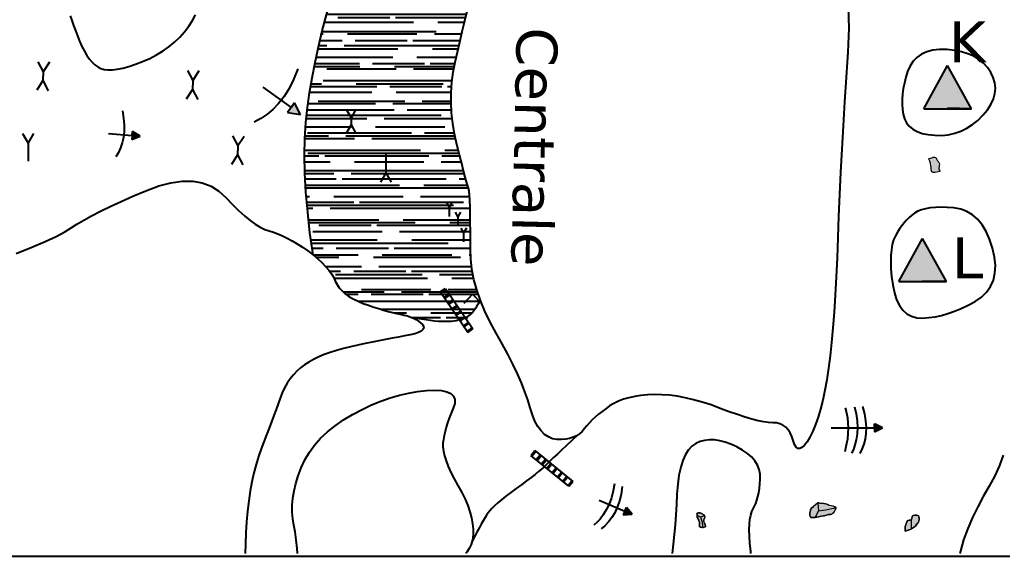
# Model space of a CAD drawing. Header units: metres. Extents: x -1178 to 134, y -250 to 398.
# Drawn here: x -812 to -668.1, y 154.3 to 232.9 of the extents above; entities that cross this region are included whole.
import ezdxf

# ---------------------------------------------------------------- set-up
doc = ezdxf.new("R2010")
doc.units = ezdxf.units.M
doc.header["$MEASUREMENT"] = 0
for name, color, linetype in [('Blocs - Argiles', 32, 'Continuous'), ('Blocs - Pentes', 36, 'Continuous'), ('Espace Papier - Cadre Visible', 250, 'Continuous'), ('Topo Dessin - Entrées', 250, 'Continuous'), ('Topo Dessin - Galeries', 10, 'Continuous'), ('Topo Dessin - Légendes Grosses', 250, 'Continuous'), ('Topo Dessin - Puits', 248, 'Continuous'), ('Topo Dessin - Sols', 32, 'Continuous'), ('Topo Dessin - Spéléothèmes', 26, 'Continuous')]:
    doc.layers.add(name, color=color, linetype=linetype)
doc.layers.add('Topo Dessin - Fond', color=7, linetype='Continuous', true_color=0xededed)
doc.layers.get('Topo Dessin - Fond').off()
doc.styles.add('PUITS', font='WINGDNG3.TTF')
doc.linetypes.add('PUITS_2', pattern='A,0.6,["p",PUITS,S=1,R=0,X=-0.4,Y=0],0.6', length=1.2)
doc.linetypes.add('RESSAUT_1', pattern='A,0.5,[136,SpeleoPuits.shx,S=1,R=0,X=0,Y=0],0.5', length=1)
doc.linetypes.add('RESSAUT_2-', pattern='A,1,[137,SpeleoPuits.shx,S=1,R=0,X=0,Y=0],1', length=2)

# ---------------------------------------------------------------- blocks, each defined once
blk = doc.blocks.new('*U132')
at = {"layer": 'Topo Dessin - Sols'}
blk.add_line((-0.45, 0), (0.45, 0), dxfattribs=at)
blk = doc.blocks.new('*U133')
at = {"layer": 'Topo Dessin - Sols', "color": 0, "linetype": 'ByBlock', "lineweight": -2, "transparency": 16777216}
for p in [(0, 7), (0, 6), (0, 5), (0, 4), (0, 3), (0, 2), (0, 1), (0, 0)]:
    blk.add_blockref('*U132', p, dxfattribs=at)
blk = doc.blocks.new('Pente 001')
at = {"layer": 'Blocs - Pentes'}
h = blk.add_hatch(color=256, dxfattribs=at)
h.dxf.hatch_style = 1
h.paths.add_polyline_path([(1.248, -0.605), (2.439, -0.009), (1.248, 0.586)])
for p, q in [((1.248, -0.009), (1.248, 0.586)), ((1.248, 0.586), (1.248, -0.605)), ((2.439, -0.009), (1.248, 0.586)), ((-2.28, -0.009), (1.248, -0.009)), ((1.248, -0.605), (2.439, -0.009))]:
    blk.add_line(p, q, dxfattribs=at)
blk.add_lwpolyline([(-0.491, 3.551), (-0.217, 2.45), (-0.05, 1.427), (0.015, 0.477), (-0.013, -0.406), (-0.128, -1.227), (-0.321, -1.99), (-0.587, -2.701), (-0.917, -3.366)], dxfattribs=at)
blk = doc.blocks.new('block 521')
at = {"layer": 'Topo Dessin - Spéléothèmes'}
h = blk.add_hatch(color=255, dxfattribs=at)
h.dxf.hatch_style = 2
edge = h.paths.add_edge_path()
edge.add_spline(control_points=[(0, 0.32), (-0.75, 0.54), (-0.75, 0.86), (-1.07, 0.64), (-1.39, 0.43), (-1.39, 0.43), (-1.6, 0.11), (-1.82, -0.21), (-1.82, -0.11), (-1.82, -0.53), (-1.82, -0.96), (-1.71, -0.75), (-1.28, -0.86), (-0.86, -0.96), (-0.64, -0.64), (-0.32, -0.64), (0, -0.64), (0, -0.43), (0.32, -0.53), (0.64, -0.64), (1.07, -0.64), (1.07, -0.64), (1.07, -0.64), (1.28, 0), (1.28, 0), (1.28, 0), (1.18, 0.54), (1.18, 0.54), (1.18, 0.54), (1.07, 0.64), (0.75, 0.54), (0.43, 0.43), (0, 0.32), (0, 0.32)], knot_values=[0, 0, 0, 0, 1, 1, 1, 2, 2, 2, 3, 3, 3, 4, 4, 4, 5, 5, 5, 6, 6, 6, 7, 7, 7, 8, 8, 8, 9, 9, 9, 10, 10, 10, 11, 11, 11, 11], degree=3, periodic=0)
at = {"layer": 'Topo Dessin - Spéléothèmes', "lineweight": 5}
for points in [[(-1.07, 0.64), (-0.86, -0.21), (0, 0), (0.75, 0), (1.28, 0)], [(-0.86, -0.21), (-1.28, -0.86)]]:
    blk.add_lwpolyline(points, dxfattribs=at)
at = {"layer": 'Topo Dessin - Spéléothèmes', "lineweight": 9}
blk.add_open_spline([(0, 0.32), (-0.75, 0.54), (-0.75, 0.86), (-1.07, 0.64), (-1.39, 0.43), (-1.39, 0.43), (-1.6, 0.11), (-1.82, -0.21), (-1.82, -0.11), (-1.82, -0.53), (-1.82, -0.96), (-1.71, -0.75), (-1.28, -0.86), (-0.86, -0.96), (-0.64, -0.64), (-0.32, -0.64), (0, -0.64), (0, -0.43), (0.32, -0.53), (0.64, -0.64), (1.07, -0.64), (1.07, -0.64), (1.07, -0.64), (1.28, 0), (1.28, 0), (1.28, 0), (1.18, 0.54), (1.18, 0.54), (1.18, 0.54), (1.07, 0.64), (0.75, 0.54), (0.43, 0.43), (0, 0.32), (0, 0.32)], degree=3, knots=[0, 0, 0, 0, 1, 1, 1, 2, 2, 2, 3, 3, 3, 4, 4, 4, 5, 5, 5, 6, 6, 6, 7, 7, 7, 8, 8, 8, 9, 9, 9, 10, 10, 10, 11, 11, 11, 11], dxfattribs=at)
blk = doc.blocks.new('Colonne')
at = {"layer": 'Topo Dessin - Spéléothèmes'}
for p, q in [((-0.8, 1.98), (0, 0.61)), ((0.79, 1.98), (0, 0.61)), ((0, 0.61), (0, -0.61)), ((0, -0.61), (-0.79, -1.98)), ((0, -0.6), (0.8, -1.98))]:
    blk.add_line(p, q, dxfattribs=at)
blk = doc.blocks.new('*U101')
at = {"layer": 'Topo Dessin - Spéléothèmes'}
h = blk.add_hatch(color=255, dxfattribs=at)
h.dxf.hatch_style = 2
edge = h.paths.add_edge_path()
edge.add_spline(control_points=[(-0.11, 1.18), (-0.53, 0.75), (-1.07, 0.53), (-1.18, 0.11), (-1.28, -0.32), (-1.28, -0.32), (-1.28, -0.64), (-1.28, -0.96), (-1.18, -1.07), (-0.53, -0.96), (0.11, -0.86), (0.86, -0.75), (0.86, -0.75), (0.86, -0.75), (1.39, -0.53), (1.71, -0.53), (2.03, -0.53), (2.25, -0.21), (2.25, -0.21), (2.25, -0.21), (2.57, 0.43), (2.57, 0.43), (2.57, 0.43), (2.25, 0.75), (1.82, 0.75), (1.39, 0.75), (1.18, 1.07), (0.75, 1.07), (0.32, 1.07), (-0.11, 1.18), (-0.11, 1.18)], knot_values=[0, 0, 0, 0, 1, 1, 1, 2, 2, 2, 3, 3, 3, 4, 4, 4, 5, 5, 5, 6, 6, 6, 7, 7, 7, 8, 8, 8, 9, 9, 9, 10, 10, 10, 10], degree=3, periodic=0)
at = {"layer": 'Topo Dessin - Spéléothèmes', "lineweight": 5}
for points in [[(0, 0), (-0.53, -0.96)], [(-0.11, 1.18), (0, 0), (1.07, 0.11), (1.93, 0.32), (2.57, 0.43)]]:
    blk.add_lwpolyline(points, dxfattribs=at)
at = {"layer": 'Topo Dessin - Spéléothèmes', "lineweight": 9}
blk.add_open_spline([(-0.11, 1.18), (-0.53, 0.75), (-1.07, 0.53), (-1.18, 0.11), (-1.28, -0.32), (-1.28, -0.32), (-1.28, -0.64), (-1.28, -0.96), (-1.18, -1.07), (-0.53, -0.96), (0.11, -0.86), (0.86, -0.75), (0.86, -0.75), (0.86, -0.75), (1.39, -0.53), (1.71, -0.53), (2.03, -0.53), (2.25, -0.21), (2.25, -0.21), (2.25, -0.21), (2.57, 0.43), (2.57, 0.43), (2.57, 0.43), (2.25, 0.75), (1.82, 0.75), (1.39, 0.75), (1.18, 1.07), (0.75, 1.07), (0.32, 1.07), (-0.11, 1.18), (-0.11, 1.18)], degree=3, knots=[0, 0, 0, 0, 1, 1, 1, 2, 2, 2, 3, 3, 3, 4, 4, 4, 5, 5, 5, 6, 6, 6, 7, 7, 7, 8, 8, 8, 9, 9, 9, 10, 10, 10, 10], dxfattribs=at)
blk = doc.blocks.new('*U102')
at = {"layer": 'Topo Dessin - Spéléothèmes'}
h = blk.add_hatch(color=255, dxfattribs=at)
h.dxf.hatch_style = 2
edge = h.paths.add_edge_path()
edge.add_spline(control_points=[(-0.37, 0.24), (-0.37, 0.24), (-0.91, 0.35), (-1.01, 0.03), (-1.12, -0.29), (-1.23, -0.61), (-1.23, -0.61), (-1.23, -0.61), (-1.23, -1.36), (-1.23, -1.36), (-1.23, -1.36), (-0.37, -1.04), (-0.37, -1.04), (-0.37, -1.04), (0.27, -0.61), (0.27, -0.61), (0.27, -0.61), (0.7, 0.03), (0.7, 0.03), (0.7, 0.03), (0.91, 0.57), (0.7, 0.89), (0.48, 1.21), (-0.16, 0.89), (-0.16, 0.89), (-0.16, 0.89), (-0.37, 0.24), (-0.37, 0.24)], knot_values=[0, 0, 0, 0, 1, 1, 1, 2, 2, 2, 3, 3, 3, 4, 4, 4, 5, 5, 5, 6, 6, 6, 7, 7, 7, 8, 8, 8, 9, 9, 9, 9], degree=3, periodic=0)
at = {"layer": 'Topo Dessin - Spéléothèmes', "lineweight": 5}
blk.add_lwpolyline([(-0.37, 0.24), (-0.37, -1.04)], dxfattribs=at)
at = {"layer": 'Topo Dessin - Spéléothèmes', "lineweight": 9}
blk.add_open_spline([(-0.37, 0.24), (-0.37, 0.24), (-0.91, 0.35), (-1.01, 0.03), (-1.12, -0.29), (-1.23, -0.61), (-1.23, -0.61), (-1.23, -0.61), (-1.23, -1.36), (-1.23, -1.36), (-1.23, -1.36), (-0.37, -1.04), (-0.37, -1.04), (-0.37, -1.04), (0.27, -0.61), (0.27, -0.61), (0.27, -0.61), (0.7, 0.03), (0.7, 0.03), (0.7, 0.03), (0.91, 0.57), (0.7, 0.89), (0.48, 1.21), (-0.16, 0.89), (-0.16, 0.89), (-0.16, 0.89), (-0.37, 0.24), (-0.37, 0.24)], degree=3, knots=[0, 0, 0, 0, 1, 1, 1, 2, 2, 2, 3, 3, 3, 4, 4, 4, 5, 5, 5, 6, 6, 6, 7, 7, 7, 8, 8, 8, 9, 9, 9, 9], dxfattribs=at)
blk = doc.blocks.new('Stalagtite')
at = {"layer": 'Topo Dessin - Spéléothèmes'}
for p, q in [((-0.8, 1.38), (0, 0)), ((0.79, 1.38), (0, 0.01)), ((0, 0), (0, -2.68))]:
    blk.add_line(p, q, dxfattribs=at)
blk = doc.blocks.new('Stalagmite')
at = {"layer": 'Topo Dessin - Spéléothèmes'}
for p, q in [((0, 2.69), (0, 0)), ((0, 0), (-0.79, -1.37)), ((0, 0), (0.8, -1.37))]:
    blk.add_line(p, q, dxfattribs=at)
blk = doc.blocks.new('*U126')
at = {"layer": 'Topo Dessin - Sols'}
blk.add_line((-0.45, 0), (0.45, 0), dxfattribs=at)
blk = doc.blocks.new('*U127')
at = {"layer": 'Topo Dessin - Sols', "color": 0, "linetype": 'ByBlock', "lineweight": -2, "transparency": 16777216}
for p in [(0, 7), (0, 6), (0, 5), (0, 4), (0, 3), (0, 2), (0, 1), (0, 0)]:
    blk.add_blockref('*U126', p, dxfattribs=at)
blk = doc.blocks.new('*U128')
at = {"layer": 'Topo Dessin - Sols'}
blk.add_line((-0.45, 0), (0.45, 0), dxfattribs=at)
blk = doc.blocks.new('*U129')
at = {"layer": 'Topo Dessin - Sols', "color": 0, "linetype": 'ByBlock', "lineweight": -2, "transparency": 16777216}
for p in [(0, 7), (0, 6), (0, 5), (0, 4), (0, 3), (0, 2), (0, 1), (0, 0)]:
    blk.add_blockref('*U128', p, dxfattribs=at)
blk = doc.blocks.new('*U130')
at = {"layer": 'Topo Dessin - Sols'}
blk.add_line((-0.45, 0), (0.45, 0), dxfattribs=at)
blk = doc.blocks.new('*U131')
at = {"layer": 'Topo Dessin - Sols', "color": 0, "linetype": 'ByBlock', "lineweight": -2, "transparency": 16777216}
for p in [(0, 7), (0, 6), (0, 5), (0, 4), (0, 3), (0, 2), (0, 1), (0, 0)]:
    blk.add_blockref('*U130', p, dxfattribs=at)
blk = doc.blocks.new('Calcite')
at = {"layer": 'Topo Dessin - Spéléothèmes'}
for q in [(-1.27, -1.36), (-1.27, -1.36), (1.27, -1.36), (1.27, -1.36)]:
    blk.add_line((0, 0), q, dxfattribs=at)
blk = doc.blocks.new('Pierre 007')
at = {"layer": 'Topo Dessin - Spéléothèmes'}
h = blk.add_hatch(color=255, dxfattribs=at)
h.dxf.hatch_style = 2
edge = h.paths.add_edge_path()
edge.add_spline(control_points=[(-0.91, -0.3), (-0.7, 0.23), (-0.8, 0.66), (-0.27, 0.55), (0.27, 0.45), (0.16, 0.77), (0.59, 0.34), (1.02, -0.09), (1.23, 0.45), (1.02, -0.09), (0.8, -0.62), (0.8, -0.94), (0.37, -0.73), (-0.05, -0.52), (0.37, -0.73), (-0.05, -0.52), (-0.48, -0.3), (-0.91, -0.3), (-0.91, -0.3)], knot_values=[0, 0, 0, 0, 1, 1, 1, 2, 2, 2, 3, 3, 3, 4, 4, 4, 5, 5, 5, 6, 6, 6, 6], degree=3, periodic=0)
at = {"layer": 'Topo Dessin - Spéléothèmes', "lineweight": 9}
blk.add_open_spline([(-0.91, -0.3), (-0.7, 0.23), (-0.8, 0.66), (-0.27, 0.55), (0.27, 0.45), (0.16, 0.77), (0.59, 0.34), (1.02, -0.09), (1.23, 0.45), (1.02, -0.09), (0.8, -0.62), (0.8, -0.94), (0.37, -0.73), (-0.05, -0.52), (0.37, -0.73), (-0.05, -0.52), (-0.48, -0.3), (-0.91, -0.3), (-0.91, -0.3)], degree=3, knots=[0, 0, 0, 0, 1, 1, 1, 2, 2, 2, 3, 3, 3, 4, 4, 4, 5, 5, 5, 6, 6, 6, 6], dxfattribs=at)
blk = doc.blocks.new('Pente 003')
at = {"layer": 'Blocs - Pentes'}
h = blk.add_hatch(color=256, dxfattribs=at)
h.dxf.hatch_style = 1
h.paths.add_polyline_path([(2.51, -0.64), (3.7, -0.04), (2.51, 0.55)])
for p, q in [((2.51, -0.04), (2.51, 0.55)), ((2.51, 0.55), (2.51, -0.64)), ((3.7, -0.04), (2.51, 0.55)), ((-3.82, -0.04), (2.51, -0.04)), ((2.51, -0.64), (3.7, -0.04))]:
    blk.add_line(p, q, dxfattribs=at)
for points in [[(-1.77, 2.91), (-1.59, 2.17), (-1.46, 1.44), (-1.37, 0.7), (-1.34, -0.05), (-1.37, -0.84), (-1.46, -1.68), (-1.62, -2.58), (-1.85, -3.56)], [(-0.44, 3.06), (-0.19, 2.01), (-0.04, 0.98), (0, 0), (-0.05, -0.92), (-0.17, -1.77), (-0.35, -2.54), (-0.58, -3.2), (-0.86, -3.74)], [(0.77, 3.11), (1.04, 2.01), (1.21, 0.98), (1.27, 0.03), (1.25, -0.85), (1.13, -1.67), (0.94, -2.43), (0.67, -3.15), (0.34, -3.81)]]:
    blk.add_lwpolyline(points, dxfattribs=at)
blk = doc.blocks.new('Pente 002')
at = {"layer": 'Blocs - Pentes'}
h = blk.add_hatch(color=256, dxfattribs=at)
h.dxf.hatch_style = 1
h.paths.add_polyline_path([(2.51, -0.64), (3.7, -0.04), (2.51, 0.55)])
for p, q in [((2.51, -0.04), (2.51, 0.55)), ((2.51, 0.55), (2.51, -0.64)), ((3.7, -0.04), (2.51, 0.55)), ((-1.57, -0.04), (2.51, -0.04)), ((2.51, -0.64), (3.7, -0.04))]:
    blk.add_line(p, q, dxfattribs=at)
for points in [[(-0.44, 3.06), (-0.19, 2.01), (-0.04, 0.98), (0, 0), (-0.05, -0.92), (-0.17, -1.77), (-0.35, -2.54), (-0.58, -3.2), (-0.86, -3.74)], [(0.77, 3.11), (1.04, 2.01), (1.21, 0.98), (1.27, 0.03), (1.25, -0.85), (1.13, -1.67), (0.94, -2.43), (0.67, -3.15), (0.34, -3.81)]]:
    blk.add_lwpolyline(points, dxfattribs=at)

msp = doc.modelspace()

# ---------------------------------------------------------------- hatches: boundary and pattern name
at = {"layer": 'Blocs - Argiles'}
h = msp.add_hatch(dxfattribs=at)
h.set_pattern_fill('AR-RROOF', color=256, scale=0.1, style=0)
h.set_pattern_definition([(0, (-758.6241, 218.4), (5.588, 2.54), [38.1, -5.08, 12.7, -2.54]), (0, (-755.246, 219.67), (-2.54, 3.3782), [7.62, -0.8382, 15.24, -1.905]), (0, (-757.3541, 220.559), (13.208, 1.7018), [20.32, -3.556, 10.16, -2.54])])
h.paths.add_polyline_path([(-748.29, 216.13), (-748.55, 217.67), (-748.72, 219.21), (-748.8, 220.72), (-748.78, 222.22), (-748.68, 223.7), (-748.49, 225.17), (-748.21, 226.62), (-747.87, 228.08), (-747.52, 229.58), (-747.17, 231.11), (-746.79, 232.69), (-746.41, 234.29), (-746.02, 235.94), (-745.61, 237.62), (-745.19, 239.34), (-744.8, 241.12), (-744.47, 242.98), (-745.82, 244.52), (-747.12, 245.87), (-748.37, 247.04), (-749.57, 248.02), (-750.72, 248.82), (-751.83, 249.44), (-752.88, 249.87), (-753.89, 250.12), (-754.89, 250.2), (-755.94, 250.12), (-757.04, 249.89), (-758.18, 249.5), (-759.37, 248.96), (-760.61, 248.25), (-761.89, 247.4), (-763.22, 246.38), (-763.37, 244.8), (-763.49, 243.25), (-763.64, 241.85), (-763.88, 240.69), (-764.22, 239.77), (-764.65, 239.08), (-765.18, 238.64), (-765.65, 238.48), (-766.38, 236.01), (-767.05, 233.58), (-767.67, 231.2), (-768.22, 228.87), (-768.71, 226.58), (-769.15, 224.34), (-769.52, 222.15), (-769.84, 220.01), (-770.07, 217.82), (-770.21, 215.48), (-770.26, 213), (-770.2, 210.37), (-770.05, 207.6), (-769.8, 204.69), (-769.46, 201.63), (-769.02, 198.42), (-768.33, 197.85), (-767.72, 197.29), (-767.18, 196.74), (-766.71, 196.19), (-766.32, 195.65), (-765.99, 195.12), (-765.75, 194.59), (-765.49, 194.08), (-765.17, 193.6), (-764.77, 193.15), (-764.3, 192.73), (-763.75, 192.34), (-763.13, 191.97), (-762.43, 191.64), (-761.66, 191.33), (-760.87, 191.05), (-760.11, 190.79), (-759.38, 190.56), (-758.68, 190.35), (-758.02, 190.16), (-757.38, 189.99), (-756.78, 189.85), (-756.2, 189.73), (-755.66, 189.62), (-755.16, 189.48), (-754.7, 189.32), (-754.12, 189.2), (-753.56, 189.09), (-753.02, 188.99), (-752.51, 188.9), (-752.03, 188.82), (-751.57, 188.75), (-751.14, 188.7), (-750.73, 188.65), (-750.34, 188.62), (-749.96, 188.6), (-749.58, 188.59), (-749.21, 188.6), (-748.84, 188.62), (-748.49, 188.66), (-748.13, 188.71), (-747.79, 188.77), (-747.46, 188.85), (-747.16, 188.93), (-746.89, 189.02), (-746.64, 189.12), (-746.43, 189.22), (-746.23, 189.34), (-746.07, 189.46), (-745.94, 189.59), (-745.81, 189.74), (-745.66, 189.93), (-745.51, 190.14), (-745.33, 190.4), (-745.15, 190.68), (-744.95, 191), (-744.74, 191.36), (-744.51, 191.74), (-745.04, 193.3), (-745.45, 194.83), (-745.74, 196.34), (-745.92, 197.83), (-745.98, 199.31), (-745.98, 200.7), (-745.98, 201.96), (-745.99, 203.09), (-746, 204.07), (-746.01, 204.92), (-746.03, 205.64), (-746.04, 206.21), (-746.07, 206.65), (-746.09, 207), (-746.11, 207.31), (-746.13, 207.57), (-746.16, 207.78), (-746.18, 207.96), (-746.21, 208.08), (-746.21, 208.09), (-746.31, 208.32), (-746.41, 208.62), (-746.55, 209.13), (-746.74, 209.82), (-746.97, 210.72), (-747.25, 211.8), (-747.57, 213.08), (-747.94, 214.56)])
h.paths.add_polyline_path([(-749.09, 205.4), (-749.09, 205.41), (-749.09, 205.4)], flags=16)
h.paths.add_polyline_path([(-763.45, 217.46), (-763.45, 217.46), (-763.45, 217.46)], flags=16)
h.paths.add_polyline_path([(-750.58, 234.78), (-750.58, 234.79), (-750.58, 234.78)], flags=16)
h.paths.add_polyline_path([(-760.2, 237.06), (-760.2, 237.05), (-760.2, 237.06)], flags=16)
h.paths.add_polyline_path([(-753.24, 242.38), (-753.25, 242.39), (-753.24, 242.39)], flags=16)
at = {"layer": 'Topo Dessin - Entrées'}
h = msp.add_hatch(color=256, dxfattribs=at)
h.dxf.hatch_style = 1
h.paths.add_polyline_path([(-679.59, 219.81), (-672.59, 219.81), (-676.11, 226.14)])
h = msp.add_hatch(color=256, dxfattribs=at)
h.dxf.hatch_style = 1
h.paths.add_polyline_path([(-683.25, 194.51), (-676.25, 194.51), (-679.77, 200.84)])

# ---------------------------------------------------------------- linework, layer by layer
at = {"layer": 'Espace Papier - Cadre Visible'}
msp.add_line((-561.73, 154.29), (-963.06, 154.29), dxfattribs=at)
at = {"layer": 'Topo Dessin - Entrées'}
for p, q in [((-679.59, 219.81), (-676.11, 226.14)), ((-672.59, 219.81), (-676.11, 226.14)), ((-679.59, 219.81), (-672.59, 219.81)), ((-672.59, 219.81), (-676.09, 219.89)), ((-683.25, 194.51, 19.96), (-679.77, 200.84, 19.96)), ((-676.25, 194.51, 19.96), (-679.77, 200.84, 19.96)), ((-683.25, 194.51, 19.96), (-676.25, 194.51, 19.96)), ((-676.25, 194.51, 19.96), (-679.75, 194.59, 19.96))]:
    msp.add_line(p, q, dxfattribs=at)
at = {"layer": 'Topo Dessin - Galeries'}
for points in [[(-690.65, 234.67), (-690.54, 231.6), (-690.69, 228.09), (-690.95, 224.42), (-691.18, 220.83), (-691.4, 217.32), (-691.6, 213.89), (-691.77, 210.54), (-691.93, 207.27), (-692.06, 204.09), (-692.17, 200.98), (-692.28, 198), (-692.41, 195.19), (-692.56, 192.54), (-692.72, 190.06), (-692.9, 187.75), (-693.1, 185.61), (-693.31, 183.63), (-693.54, 181.82), (-693.8, 180.15), (-694.07, 178.6), (-694.38, 177.16), (-694.7, 175.85), (-695.05, 174.65), (-695.43, 173.57), (-695.83, 172.61), (-696.26, 171.76), (-696.68, 171.06), (-697.07, 170.55), (-697.42, 170.21), (-697.74, 170.06), (-698.03, 170.08), (-698.29, 170.29), (-698.52, 170.67), (-698.71, 171.24), (-698.91, 171.85), (-699.16, 172.38), (-699.45, 172.83), (-699.8, 173.2), (-700.2, 173.49), (-700.64, 173.7), (-701.14, 173.82), (-701.68, 173.86), (-702.3, 173.89), (-703.02, 173.99), (-703.83, 174.15), (-704.75, 174.38), (-705.76, 174.68), (-706.87, 175.04), (-708.08, 175.47), (-709.39, 175.96), (-710.72, 176.45), (-712.02, 176.87), (-713.29, 177.22), (-714.51, 177.51), (-715.69, 177.73), (-716.84, 177.88), (-717.95, 177.96), (-719.02, 177.97), (-720.04, 177.92), (-721, 177.83), (-721.91, 177.69), (-722.76, 177.51), (-723.55, 177.28), (-724.28, 177), (-724.96, 176.68), (-725.58, 176.31), (-726.16, 175.91), (-726.7, 175.51), (-727.21, 175.1), (-727.68, 174.69), (-728.13, 174.27), (-728.54, 173.85), (-728.91, 173.42), (-729.26, 172.99), (-729.61, 172.58), (-730, 172.23), (-730.44, 171.94), (-730.92, 171.72), (-731.45, 171.55), (-732.02, 171.44), (-732.63, 171.4), (-733.28, 171.41), (-733.94, 171.52), (-734.55, 171.77), (-735.11, 172.14), (-735.63, 172.66), (-736.1, 173.3), (-736.52, 174.08), (-736.89, 175), (-737.22, 176.05), (-737.57, 177.19), (-738, 178.4), (-738.5, 179.67), (-739.08, 181.01), (-739.75, 182.41), (-740.49, 183.87), (-741.31, 185.39), (-742.21, 186.98), (-743.1, 188.59), (-743.86, 190.17), (-744.51, 191.74), (-745.04, 193.3), (-745.45, 194.83), (-745.74, 196.34), (-745.92, 197.83), (-745.98, 199.31), (-745.98, 200.7), (-745.98, 201.96), (-745.99, 203.09), (-746, 204.07), (-746.01, 204.92), (-746.03, 205.64), (-746.04, 206.21), (-746.07, 206.65), (-746.09, 207), (-746.11, 207.31), (-746.13, 207.57), (-746.16, 207.78), (-746.18, 207.96), (-746.21, 208.08), (-746.23, 208.17), (-746.26, 208.2), (-746.31, 208.32), (-746.41, 208.62), (-746.55, 209.13), (-746.74, 209.82), (-746.97, 210.72), (-747.25, 211.8), (-747.57, 213.08), (-747.94, 214.56), (-748.29, 216.13), (-748.55, 217.67), (-748.72, 219.21), (-748.8, 220.72), (-748.78, 222.22), (-748.68, 223.7), (-748.49, 225.17), (-748.21, 226.62), (-747.87, 228.08), (-747.52, 229.58), (-747.17, 231.11), (-746.79, 232.69), (-746.41, 234.29)], [(-804.57, 233.44), (-804.34, 232.73), (-804.08, 232), (-803.81, 231.25), (-803.51, 230.48), (-803.19, 229.69), (-802.85, 228.92), (-802.5, 228.23), (-802.13, 227.62), (-801.75, 227.09), (-801.36, 226.63), (-800.95, 226.25), (-800.53, 225.94), (-800.09, 225.71), (-799.61, 225.56), (-799.05, 225.49), (-798.4, 225.5), (-797.68, 225.59), (-796.87, 225.75), (-795.99, 226), (-795.02, 226.32), (-793.97, 226.72), (-792.91, 227.19), (-791.92, 227.71), (-790.98, 228.28), (-790.11, 228.9), (-789.29, 229.57), (-788.54, 230.29), (-787.85, 231.07), (-787.22, 231.89), (-786.67, 232.74), (-786.21, 233.58)], [(-812.48, 198.63), (-810.2, 199.54), (-808.25, 200.37), (-806.64, 201.12), (-805.36, 201.79), (-804.43, 202.37), (-803.58, 202.94), (-802.59, 203.53), (-801.45, 204.16), (-800.16, 204.82), (-798.72, 205.52), (-797.13, 206.25), (-795.39, 207.02), (-793.5, 207.82), (-791.6, 208.52), (-789.82, 208.98), (-788.17, 209.21), (-786.64, 209.2), (-785.23, 208.96), (-783.95, 208.48), (-782.8, 207.76), (-781.76, 206.81), (-780.82, 205.8), (-779.91, 204.91), (-779.05, 204.12), (-778.24, 203.46), (-777.47, 202.9), (-776.74, 202.46), (-776.06, 202.14), (-775.42, 201.93), (-774.8, 201.75), (-774.15, 201.51), (-773.48, 201.23), (-772.78, 200.89), (-772.07, 200.5), (-771.33, 200.05), (-770.56, 199.55), (-769.78, 199), (-769.02, 198.42), (-768.33, 197.85), (-767.72, 197.29), (-767.18, 196.74), (-766.71, 196.19), (-766.32, 195.65), (-765.99, 195.12), (-765.75, 194.59), (-765.49, 194.08), (-765.17, 193.6), (-764.77, 193.15), (-764.3, 192.73), (-763.75, 192.34), (-763.13, 191.97), (-762.43, 191.64), (-761.66, 191.33), (-760.87, 191.05), (-760.11, 190.79), (-759.38, 190.56), (-758.68, 190.35), (-758.02, 190.16), (-757.38, 189.99), (-756.78, 189.85), (-756.2, 189.73), (-755.66, 189.62), (-755.16, 189.48), (-754.7, 189.32), (-754.29, 189.15), (-753.91, 188.95), (-753.57, 188.73), (-753.27, 188.49), (-753.01, 188.23), (-752.84, 187.97), (-752.81, 187.72), (-752.93, 187.49), (-753.18, 187.27), (-753.58, 187.06), (-754.11, 186.88), (-754.79, 186.7), (-755.61, 186.55), (-756.51, 186.39), (-757.44, 186.22), (-758.39, 186.04), (-759.36, 185.85), (-760.36, 185.65), (-761.39, 185.44), (-762.44, 185.21), (-763.51, 184.98), (-764.57, 184.73), (-765.56, 184.45), (-766.49, 184.15), (-767.37, 183.83), (-768.18, 183.49), (-768.94, 183.13), (-769.63, 182.74), (-770.26, 182.33), (-770.85, 181.88), (-771.39, 181.39), (-771.89, 180.85), (-772.36, 180.27), (-772.78, 179.63), (-773.17, 178.95), (-773.52, 178.22), (-773.82, 177.45), (-774.12, 176.63), (-774.43, 175.79), (-774.75, 174.91), (-775.09, 173.99), (-775.45, 173.05), (-775.82, 172.07), (-776.2, 171.05), (-776.61, 170.01), (-777, 168.91), (-777.36, 167.75), (-777.68, 166.52), (-777.96, 165.22), (-778.21, 163.86), (-778.43, 162.43), (-778.6, 160.93), (-778.75, 159.36), (-778.85, 157.75), (-778.92, 156.13), (-778.94, 154.73)], [(-771.29, 154.73), (-771.35, 155.45), (-771.48, 156.72), (-771.65, 157.86), (-771.83, 158.86), (-771.99, 159.8), (-772.07, 160.77), (-772.06, 161.78), (-771.96, 162.81), (-771.78, 163.88), (-771.52, 164.97), (-771.17, 166.1), (-770.73, 167.26), (-770.2, 168.42), (-769.55, 169.52), (-768.78, 170.57), (-767.9, 171.57), (-766.91, 172.52), (-765.79, 173.42), (-764.56, 174.27), (-763.22, 175.07), (-761.82, 175.8), (-760.44, 176.45), (-759.07, 177.02), (-757.71, 177.5), (-756.36, 177.89), (-755.03, 178.2), (-753.71, 178.43), (-752.4, 178.57), (-751.2, 178.62), (-750.2, 178.56), (-749.41, 178.39), (-748.82, 178.12), (-748.43, 177.74), (-748.25, 177.26), (-748.27, 176.67), (-748.49, 175.97), (-748.8, 175.23), (-749.07, 174.53), (-749.31, 173.85), (-749.52, 173.19), (-749.69, 172.57), (-749.83, 171.97), (-749.93, 171.41), (-750, 170.87), (-750, 170.31), (-749.93, 169.69), (-749.78, 169.01), (-749.54, 168.26), (-749.23, 167.46), (-748.83, 166.59), (-748.35, 165.66), (-747.79, 164.66), (-747.23, 163.65), (-746.75, 162.67), (-746.35, 161.73), (-746.04, 160.81), (-745.8, 159.92), (-745.65, 159.07), (-745.58, 158.25), (-745.59, 157.46), (-745.68, 156.72), (-745.87, 156.04), (-746.15, 155.44), (-746.51, 154.9), (-746.69, 154.73)], [(-667.94, 169.11), (-668.49, 167.58), (-669.18, 166.07), (-670.01, 164.57), (-670.88, 163.07), (-671.69, 161.53), (-672.44, 159.96), (-673.13, 158.35), (-673.75, 156.71), (-674.31, 154.73)]]:
    msp.add_lwpolyline(points, dxfattribs=at)
at = {"layer": 'Topo Dessin - Puits', "linetype": 'RESSAUT_2-', "flags": 128}
msp.add_lwpolyline([(-769.02, 198.42), (-769.46, 201.63), (-769.8, 204.69), (-770.05, 207.6), (-770.2, 210.37), (-770.26, 213), (-770.21, 215.48), (-770.07, 217.82), (-769.84, 220.01), (-769.52, 222.15), (-769.15, 224.34), (-768.71, 226.58), (-768.22, 228.87), (-767.67, 231.2), (-767.05, 233.58), (-766.38, 236.01), (-765.65, 238.48)], dxfattribs=at)
at = {"layer": 'Topo Dessin - Puits', "linetype": 'PUITS_2', "flags": 128}
for points in [[(-681.95, 225.27), (-682.21, 224.42), (-682.42, 223.58), (-682.58, 222.77), (-682.68, 221.97), (-682.74, 221.2), (-682.74, 220.45), (-682.69, 219.71), (-682.59, 219), (-682.4, 218.33), (-682.11, 217.75), (-681.7, 217.25), (-681.18, 216.82), (-680.54, 216.48), (-679.8, 216.21), (-678.94, 216.03), (-677.97, 215.93), (-676.97, 215.92), (-676, 216.01), (-675.06, 216.22), (-674.16, 216.53), (-673.3, 216.96), (-672.47, 217.49), (-671.68, 218.12), (-670.93, 218.87), (-670.27, 219.67), (-669.75, 220.46), (-669.39, 221.25), (-669.17, 222.04), (-669.1, 222.82), (-669.17, 223.6), (-669.4, 224.37), (-669.78, 225.14), (-670.27, 225.87), (-670.85, 226.5), (-671.52, 227.05), (-672.27, 227.51), (-673.12, 227.88), (-674.05, 228.17), (-675.07, 228.36), (-676.18, 228.47), (-677.28, 228.48), (-678.27, 228.37), (-679.15, 228.14), (-679.93, 227.8), (-680.59, 227.34), (-681.15, 226.77), (-681.6, 226.08)], [(-683.74, 201.2), (-684, 200.62), (-684.2, 199.94), (-684.33, 199.18), (-684.41, 198.32), (-684.43, 197.38), (-684.39, 196.36), (-684.29, 195.24), (-684.12, 194.04), (-683.89, 192.87), (-683.56, 191.86), (-683.15, 191.01), (-682.65, 190.32), (-682.06, 189.8), (-681.39, 189.43), (-680.62, 189.22), (-679.77, 189.17), (-678.86, 189.24), (-677.94, 189.37), (-677.01, 189.57), (-676.05, 189.84), (-675.08, 190.18), (-674.1, 190.59), (-673.1, 191.06), (-672.08, 191.6), (-671.14, 192.23), (-670.38, 192.96), (-669.8, 193.78), (-669.39, 194.71), (-669.16, 195.73), (-669.1, 196.86), (-669.22, 198.09), (-669.52, 199.41), (-669.94, 200.71), (-670.45, 201.84), (-671.03, 202.82), (-671.7, 203.64), (-672.44, 204.29), (-673.27, 204.79), (-674.17, 205.13), (-675.16, 205.3), (-676.14, 205.37), (-677.05, 205.4), (-677.89, 205.37), (-678.65, 205.3), (-679.33, 205.18), (-679.94, 205.01), (-680.47, 204.8), (-680.92, 204.53), (-681.33, 204.23), (-681.72, 203.89), (-682.1, 203.53), (-682.46, 203.13), (-682.8, 202.69), (-683.13, 202.23), (-683.44, 201.73)]]:
    msp.add_lwpolyline(points, close=True, dxfattribs=at)
at = {"layer": 'Topo Dessin - Puits', "linetype": 'RESSAUT_1', "flags": 128}
for points in [[(-754.68, 189.31), (-753.87, 189.17), (-753.12, 189.05), (-752.43, 188.95), (-751.8, 188.86), (-751.22, 188.79), (-750.7, 188.74), (-750.23, 188.71), (-749.82, 188.7), (-749.45, 188.7), (-749.09, 188.71), (-748.74, 188.74), (-748.4, 188.78), (-748.07, 188.84), (-747.75, 188.9), (-747.44, 188.98), (-747.14, 189.08), (-746.86, 189.18), (-746.61, 189.29), (-746.37, 189.41), (-746.16, 189.54), (-745.96, 189.68), (-745.79, 189.83), (-745.64, 189.98), (-745.52, 190.15), (-745.4, 190.32), (-745.28, 190.5), (-745.16, 190.69), (-745.03, 190.89), (-744.91, 191.1), (-744.78, 191.31), (-744.64, 191.53), (-744.51, 191.76)], [(-730.22, 172.09), (-731.1, 171.27), (-731.89, 170.52), (-732.61, 169.85), (-733.23, 169.26), (-733.78, 168.74), (-734.24, 168.3), (-734.62, 167.93), (-734.91, 167.64), (-735.2, 167.37), (-735.57, 167.05), (-736, 166.69), (-736.51, 166.28), (-737.09, 165.83), (-737.74, 165.34), (-738.46, 164.81), (-739.25, 164.23), (-740.04, 163.65), (-740.76, 163.11), (-741.39, 162.6), (-741.95, 162.14), (-742.42, 161.71), (-742.82, 161.32), (-743.14, 160.97), (-743.38, 160.66), (-743.59, 160.34), (-743.83, 159.96), (-744.09, 159.51), (-744.38, 159.01), (-744.69, 158.44), (-745.03, 157.82), (-745.39, 157.13), (-745.78, 156.38)]]:
    msp.add_lwpolyline(points, dxfattribs=at)
at = {"layer": 'Topo Dessin - Puits', "linetype": 'PUITS_2'}
for points in [[(-704.9, 154.73), (-704.93, 155.05), (-705.04, 156.19), (-705.11, 157.23), (-705.13, 158.16), (-705.11, 158.99), (-705.04, 159.71), (-704.93, 160.32), (-704.78, 160.84), (-704.58, 161.24), (-704.37, 161.62), (-704.18, 162.05), (-704.01, 162.52), (-703.87, 163.04), (-703.75, 163.61), (-703.66, 164.23), (-703.58, 164.9), (-703.53, 165.61), (-703.55, 166.33), (-703.69, 167.01), (-703.94, 167.66), (-704.31, 168.26), (-704.79, 168.84), (-705.39, 169.37), (-706.11, 169.86), (-706.94, 170.32), (-707.82, 170.72), (-708.66, 171.01), (-709.46, 171.22), (-710.23, 171.33), (-710.97, 171.34), (-711.67, 171.26), (-712.33, 171.09), (-712.96, 170.82)], [(-712.96, 170.82), (-713.54, 170.43), (-714.05, 169.88), (-714.49, 169.19), (-714.87, 168.34), (-715.18, 167.33), (-715.43, 166.18), (-715.61, 164.87), (-715.72, 163.41), (-715.81, 161.89), (-715.9, 160.39), (-716.01, 158.93), (-716.13, 157.5), (-716.27, 156.09), (-716.41, 154.73)]]:
    msp.add_lwpolyline(points, dxfattribs=at)
at = {"layer": 'Topo Dessin - Sols'}
for p, q in [((-746.35, 187.08), (-750.39, 193)), ((-749.64, 193.51), (-745.6, 187.59)), ((-731.55, 164.55), (-737.1, 169.08)), ((-736.52, 169.78), (-730.98, 165.25))]:
    msp.add_line(p, q, dxfattribs=at)
at = {"layer": 'Topo Dessin - Spéléothèmes', "lineweight": 9}
for points in [[(-695.09, 162.14), (-695.51, 161.71), (-696.05, 161.5), (-696.16, 161.07)], [(-694.23, 162.03), (-694.66, 162.03), (-695.09, 162.14), (-695.09, 162.14)], [(-712.13, 160.56), (-712.38, 160.69), (-712.3, 160.7), (-712.6, 160.66)], [(-711.7, 160.23), (-711.88, 160.44), (-711.88, 160.44), (-712.13, 160.56)], [(-711.83, 159.45), (-711.75, 160), (-711.52, 160.03), (-711.7, 160.23)], [(-696.16, 161.07), (-696.26, 160.64), (-696.26, 160.64), (-696.26, 160.32)], [(-696.26, 160.32), (-696.26, 160), (-696.16, 159.9), (-695.51, 160)], [(-712.41, 159.14), (-712.45, 158.9), (-712.41, 158.6), (-712.41, 158.6)], [(-712.41, 158.6), (-712.41, 158.6), (-712.29, 158.58), (-712.18, 158.55)], [(-711.61, 158.94), (-711.71, 159.15), (-711.83, 159.45), (-711.83, 159.45)], [(-711.75, 158.57), (-711.66, 158.6), (-711.57, 158.63), (-711.57, 158.63)], [(-711.57, 158.63), (-711.57, 158.63), (-711.5, 158.72), (-711.61, 158.94)]]:
    msp.add_open_spline(points, degree=3, dxfattribs=at)
for points, knots in [([(-692.57, 161.07), (-692.49, 161.23), (-692.41, 161.39), (-692.41, 161.39), (-692.41, 161.39), (-692.73, 161.71), (-693.16, 161.71), (-693.59, 161.71), (-693.8, 162.03), (-694.23, 162.03)], [6.5, 6.5, 6.5, 6.5, 7, 7, 7, 8, 8, 8, 9, 9, 9, 9]), ([(-712.6, 160.66), (-712.91, 160.62), (-712.75, 160.56), (-712.78, 160.25), (-712.82, 159.93), (-712.57, 159.81), (-712.54, 159.58), (-712.51, 159.36), (-712.36, 159.38), (-712.41, 159.14)], [3, 3, 3, 3, 4, 4, 4, 5, 5, 5, 6, 6, 6, 6]), ([(-695.51, 160), (-694.87, 160.11), (-694.12, 160.22), (-694.12, 160.22), (-694.12, 160.22), (-693.59, 160.43), (-693.27, 160.43)], [3, 3, 3, 3, 4, 4, 4, 5, 5, 5, 5]), ([(-693.27, 160.43), (-692.95, 160.43), (-692.73, 160.75), (-692.73, 160.75), (-692.73, 160.75), (-692.65, 160.91), (-692.57, 161.07)], [5, 5, 5, 5, 6, 6, 6, 6.5, 6.5, 6.5, 6.5]), ([(-680.36, 160.21), (-680.58, 160.53), (-681.22, 160.21), (-681.22, 160.21), (-681.22, 160.21), (-681.43, 159.57), (-681.43, 159.57), (-681.43, 159.57), (-681.97, 159.67), (-682.08, 159.35)], [7, 7, 7, 7, 8, 8, 8, 9, 9, 9, 10, 10, 10, 10]), ([(-680.58, 159.03), (-680.47, 159.19), (-680.36, 159.35), (-680.36, 159.35), (-680.36, 159.35), (-680.15, 159.89), (-680.36, 160.21)], [5.5, 5.5, 5.5, 5.5, 6, 6, 6, 7, 7, 7, 7]), ([(-712.18, 158.55), (-712.06, 158.53), (-711.94, 158.51), (-711.94, 158.51), (-711.94, 158.51), (-711.85, 158.54), (-711.75, 158.57)], [7.5, 7.5, 7.5, 7.5, 8, 8, 8, 8.5, 8.5, 8.5, 8.5]), ([(-682.08, 159.35), (-682.18, 159.03), (-682.29, 158.71), (-682.29, 158.71), (-682.29, 158.71), (-682.29, 158.52), (-682.29, 158.34)], [1, 1, 1, 1, 2, 2, 2, 2.5, 2.5, 2.5, 2.5]), ([(-682.29, 158.34), (-682.29, 158.15), (-682.29, 157.96), (-682.29, 157.96), (-682.29, 157.96), (-682.08, 158.04), (-681.86, 158.12)], [2.5, 2.5, 2.5, 2.5, 3, 3, 3, 3.5, 3.5, 3.5, 3.5]), ([(-681.86, 158.12), (-681.65, 158.2), (-681.43, 158.28), (-681.43, 158.28), (-681.43, 158.28), (-681.27, 158.39), (-681.11, 158.5)], [3.5, 3.5, 3.5, 3.5, 4, 4, 4, 4.5, 4.5, 4.5, 4.5]), ([(-681.11, 158.5), (-680.95, 158.6), (-680.79, 158.71), (-680.79, 158.71), (-680.79, 158.71), (-680.69, 158.87), (-680.58, 159.03)], [4.5, 4.5, 4.5, 4.5, 5, 5, 5, 5.5, 5.5, 5.5, 5.5])]:
    msp.add_open_spline(points, degree=3, knots=knots, dxfattribs=at)

# ---------------------------------------------------------------- block references
at = {"layer": 'Topo Dessin - Fond'}
msp.add_blockref('Pente 003', (-689.31, 173.14), dxfattribs=at)
at = {"layer": 'Topo Dessin - Fond', "rotation": 336.8887431089449}
msp.add_blockref('Pente 002', (-725.66, 161.94), dxfattribs=at)
at = {"layer": 'Topo Dessin - Puits', "linetype": 'Continuous'}
for name, p in [('Stalagtite', (-810.74, 214.8)), ('Stalagmite', (-758.36, 210.46))]:
    msp.add_blockref(name, p, dxfattribs=at)
at = {"layer": 'Topo Dessin - Puits', "linetype": 'Continuous', "xscale": 0.5, "yscale": 0.5, "zscale": 0.5}
for p in [(-749.09, 205.4), (-747.8, 203.97), (-746.96, 201.66)]:
    msp.add_blockref('Stalagtite', p, dxfattribs=at)
at = {"layer": 'Topo Dessin - Sols', "ltscale": 0.1}
for name, p, xscale, yscale, zscale, rotation in [('Colonne', (-808.54, 224.58), 1.057023959644543, 1.057023959644543, 1.057023959644543, 357.6652321934), ('Pente 001', (-773.69, 221.05), 1.452599551543831, 1.452599551543831, 1.452599551543831, 324.1327527969704), ('Colonne', (-786.66, 223.29), 1.057023959644543, 1.057023959644543, 1.057023959644543, 357.6652321934), ('Pente 001', (-796.73, 216.01), 0.9840526799048955, 0.9840526799048955, 0.9840526799048955, 355.3489019870242), ('Colonne', (-780.04, 213.72), 1.057023959644543, 1.057023959644543, 1.057023959644543, 357.6652321934), ('block 521', (-712.06, 159.42), 0.7154769397316216, 0.7154769397316216, 0.7154769397316216, 277.441273865373)]:
    msp.add_blockref(name, p, dxfattribs=dict(at, xscale=xscale, yscale=yscale, zscale=zscale, rotation=rotation))
at = {"layer": 'Topo Dessin - Sols', "ltscale": 0.1, "xscale": 0.8456191677156348, "yscale": 0.8456191677156348, "zscale": 0.8456191677156348}
msp.add_blockref('Colonne', (-763.45, 217.97), dxfattribs=at)
at = {"layer": 'Topo Dessin - Sols'}
for name, p, rotation in [('*U129', (-746.07, 187.47), 34.36303675482708), ('*U127', (-745.97, 187.34), 34.36303675482708), ('*U133', (-731.39, 165.01), 50.76216810720382), ('*U131', (-731.26, 164.9), 50.76216810720382)]:
    msp.add_blockref(name, p, dxfattribs=dict(at, rotation=rotation))
msp.add_blockref('Calcite', (-745.64, 192.65), dxfattribs=at)
at = {"layer": 'Topo Dessin - Spéléothèmes', "xscale": 1.2, "yscale": 1.2, "zscale": 1.2, "rotation": 301.0615860222043}
msp.add_blockref('Pierre 007', (-678.02, 211.74), dxfattribs=at)
at = {"layer": 'Topo Dessin - Spéléothèmes'}
for name, p in [('*U101', (-694.98, 160.97)), ('*U102', (-681.06, 159.32))]:
    msp.add_blockref(name, p, dxfattribs=at)

# ---------------------------------------------------------------- texts
at = {"layer": 'Topo Dessin - Entrées', "char_height": 6, "attachment_point": 1}
for s, insert in [('{\\fVerdana|b0|i0|c0|p34;K}', (-675.9, 232.61)), ('{\\fVerdana|b0|i0|c0|p34;L}', (-675.47, 200.99, 19.96))]:
    msp.add_mtext_dynamic_manual_height_columns(s, width=13.4982, gutter_width=12.5, heights=[0], dxfattribs=dict(at, insert=insert))
at = {"layer": 'Topo Dessin - Légendes Grosses', "linetype": 'Continuous', "insert": (-732.38, 263.77), "char_height": 6, "attachment_point": 1, "rotation": 268.618}
msp.add_mtext_dynamic_manual_height_columns('{\\fVerdana|b0|i0|c0|p34;Galerie Centrale}', width=83.5597, gutter_width=12.5, heights=[0], dxfattribs=at)

doc.saveas('drawing.dxf')
